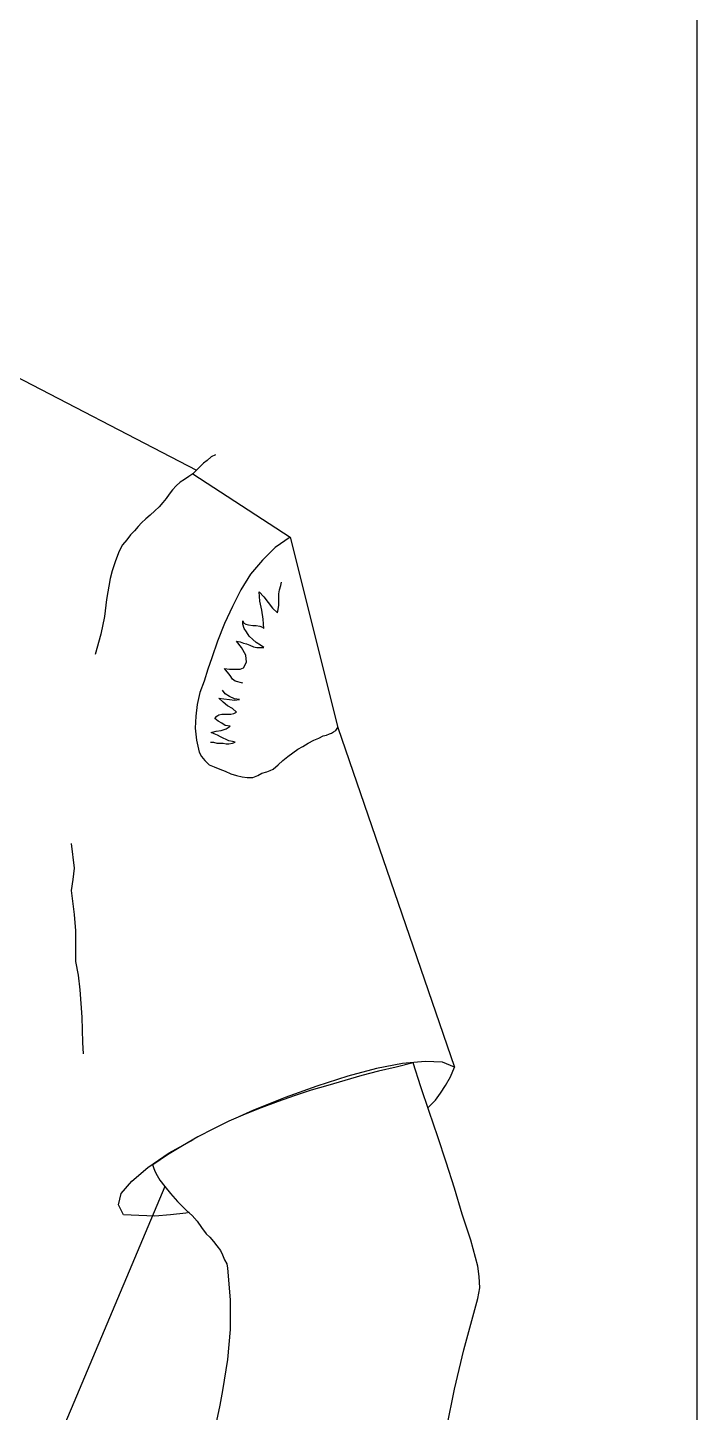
# Model space of a CAD drawing. Extents: x -3257 to 6743, y 13293 to 23293.
# Drawn here: x 6477 to 6743, y 16319 to 16868 of the extents above; entities that cross this region are included whole.
import ezdxf

# ---------------------------------------------------------------- set-up
doc = ezdxf.new("R2010")
doc.units = 0
doc.header["$LTSCALE"] = 1270
doc.header["$MEASUREMENT"] = 0
doc.layers.get('0').update_dxf_attribs({"linetype": 'CONTINUOUS'})

msp = doc.modelspace()

# ---------------------------------------------------------------- linework, layer by layer
at = {"linetype": 'Continuous'}
for p, q in [((6416.4, 16759.24), (6544.2, 16692.82)), ((6548.39, 16696.73), (6546.99, 16695.62)), ((6550.07, 16698.13), (6548.39, 16696.73)), ((6551.74, 16698.96), (6550.07, 16698.13)), ((6542.81, 16691.43), (6541.13, 16690.32)), ((6544.2, 16692.82), (6542.81, 16691.43)), ((6542.81, 16691.43), (6581.32, 16666.31)), ((6545.6, 16694.22), (6544.2, 16692.82)), ((6546.99, 16695.62), (6545.6, 16694.22)), ((6536.11, 16686.68), (6534.72, 16685.01)), ((6537.79, 16688.08), (6536.11, 16686.68)), ((6539.46, 16689.2), (6537.79, 16688.08)), ((6541.13, 16690.32), (6539.46, 16689.2)), ((6532.2, 16681.67), (6530.81, 16680)), ((6533.32, 16683.33), (6532.2, 16681.67)), ((6534.72, 16685.01), (6533.32, 16683.33)), ((6525.79, 16674.97), (6524.11, 16673.57)), ((6527.74, 16676.65), (6525.79, 16674.97)), ((6529.41, 16678.32), (6527.74, 16676.65)), ((6530.81, 16680), (6529.41, 16678.32)), ((6521.04, 16670.51), (6519.65, 16668.83)), ((6522.44, 16671.9), (6521.04, 16670.51)), ((6524.11, 16673.57), (6522.44, 16671.9)), ((6516.57, 16665.2), (6514.9, 16663.25)), ((6517.97, 16667.16), (6516.57, 16665.2)), ((6519.65, 16668.83), (6517.97, 16667.16)), ((6581.32, 16666.31), (6575.46, 16662.13)), ((6581.32, 16666.31), (6600.29, 16590.69)), ((6513.51, 16660.73), (6512.11, 16656.83)), ((6514.9, 16663.25), (6513.51, 16660.73)), ((6575.46, 16662.13), (6570.44, 16657.11)), ((6510.72, 16652.93), (6509.89, 16649.85)), ((6512.11, 16656.83), (6510.72, 16652.93)), ((6570.44, 16657.11), (6565.7, 16651.53)), ((6509.89, 16649.85), (6508.49, 16641.48)), ((6565.7, 16651.53), (6561.79, 16645.39)), ((6577.69, 16647.06), (6577.97, 16648.46)), ((6561.79, 16645.39), (6558.44, 16638.69)), ((6569.32, 16640.92), (6569.03, 16644.56)), ((6569.03, 16644.56), (6570.99, 16642.6)), ((6570.99, 16642.6), (6572.67, 16640.36)), ((6576.85, 16643.71), (6577.13, 16645.39)), ((6576.85, 16642.32), (6576.85, 16643.71)), ((6576.85, 16640.92), (6576.85, 16642.32)), ((6577.13, 16645.39), (6577.69, 16647.06)), ((6508.49, 16641.48), (6507.65, 16634.78)), ((6558.44, 16638.69), (6555.36, 16631.99)), ((6570.15, 16637.3), (6569.32, 16640.92)), ((6570.72, 16633.67), (6570.15, 16637.3)), ((6572.67, 16640.36), (6574.34, 16638.13)), ((6574.34, 16638.13), (6576.29, 16636.18)), ((6576.29, 16636.18), (6576.58, 16637.57)), ((6576.58, 16637.57), (6576.85, 16639.25)), ((6576.85, 16639.25), (6576.85, 16640.92)), ((6507.65, 16634.78), (6506.25, 16627.81)), ((6555.36, 16631.99), (6552.57, 16625.02)), ((6562.62, 16631.72), (6562.62, 16633.11)), ((6562.62, 16633.11), (6562.9, 16632.27)), ((6563.18, 16630.04), (6562.62, 16631.72)), ((6562.9, 16632.27), (6563.74, 16631.72)), ((6563.74, 16631.72), (6564.85, 16631.43)), ((6564.85, 16631.43), (6566.53, 16631.16)), ((6566.53, 16631.16), (6567.93, 16631.16)), ((6567.93, 16631.16), (6569.32, 16630.87)), ((6569.32, 16630.87), (6570.44, 16630.6)), ((6570.99, 16630.04), (6570.72, 16633.67)), ((6506.25, 16627.81), (6504.02, 16619.72)), ((6564.02, 16628.64), (6563.18, 16630.04)), ((6565.14, 16626.97), (6564.02, 16628.64)), ((6566.53, 16625.58), (6565.14, 16626.97)), ((6567.93, 16624.46), (6566.53, 16625.58)), ((6570.44, 16630.6), (6570.99, 16630.04)), ((6552.57, 16625.02), (6550.34, 16618.32)), ((6562.06, 16622.5), (6560.11, 16625.02)), ((6560.11, 16625.02), (6561.5, 16624.73)), ((6561.5, 16624.73), (6562.9, 16624.19)), ((6563.74, 16619.44), (6562.06, 16622.5)), ((6562.9, 16624.19), (6564.02, 16623.9)), ((6564.02, 16623.9), (6565.41, 16623.34)), ((6565.41, 16623.34), (6566.81, 16622.79)), ((6566.81, 16622.79), (6568.2, 16622.5)), ((6569.59, 16623.34), (6567.93, 16624.46)), ((6568.2, 16622.5), (6569.59, 16622.5)), ((6570.99, 16622.5), (6569.59, 16623.34)), ((6569.59, 16622.5), (6570.99, 16622.5)), ((6550.34, 16618.32), (6548.67, 16613.85)), ((6561.5, 16613.85), (6562.9, 16614.41)), ((6562.9, 16614.41), (6564.02, 16616.65)), ((6564.02, 16616.65), (6563.74, 16619.44)), ((6547.28, 16609.11), (6545.6, 16604.65)), ((6548.67, 16613.85), (6547.28, 16609.11)), ((6557.6, 16611.35), (6555.36, 16614.14)), ((6555.36, 16614.14), (6557.32, 16613.85)), ((6557.32, 16613.85), (6559.56, 16613.85)), ((6558.44, 16609.95), (6557.6, 16611.35)), ((6559.56, 16609.11), (6558.44, 16609.95)), ((6559.56, 16613.85), (6561.5, 16613.85)), ((6562.62, 16608.27), (6559.56, 16609.11)), ((6545.6, 16604.65), (6544.48, 16599.9)), ((6555.65, 16604.09), (6554.53, 16605.48)), ((6557.32, 16602.97), (6555.65, 16604.09)), ((6544.48, 16599.9), (6543.93, 16595.16)), ((6554.81, 16600.74), (6553.13, 16602.42)), ((6553.13, 16602.42), (6555.09, 16602.13)), ((6556.48, 16599.34), (6554.81, 16600.74)), ((6555.09, 16602.13), (6557.32, 16601.86)), ((6558.44, 16598.22), (6556.48, 16599.34)), ((6559.27, 16602.13), (6557.32, 16602.97)), ((6557.32, 16601.86), (6559.27, 16601.57)), ((6560.11, 16596.83), (6558.44, 16598.22)), ((6561.23, 16601.86), (6559.27, 16602.13)), ((6559.27, 16601.57), (6561.23, 16601.86)), ((6543.93, 16595.16), (6543.64, 16590.42)), ((6551.46, 16594.32), (6552.3, 16595.16)), ((6552.86, 16593.2), (6551.46, 16594.32)), ((6552.3, 16595.16), (6553.13, 16595.72)), ((6554.25, 16592.37), (6552.86, 16593.2)), ((6553.13, 16595.72), (6554.25, 16595.99)), ((6554.25, 16595.99), (6555.36, 16595.99)), ((6555.65, 16591.54), (6554.25, 16592.37)), ((6555.36, 16595.99), (6556.76, 16595.99)), ((6556.76, 16595.99), (6557.88, 16595.99)), ((6557.88, 16595.99), (6559, 16596.28)), ((6559, 16596.28), (6560.11, 16596.83)), ((6543.64, 16590.42), (6544.2, 16585.67)), ((6550.07, 16588.75), (6552.01, 16589.3)), ((6551.18, 16588.19), (6550.07, 16588.75)), ((6552.57, 16587.63), (6551.18, 16588.19)), ((6552.01, 16589.3), (6553.97, 16589.58)), ((6553.69, 16587.07), (6552.57, 16587.63)), ((6554.81, 16586.51), (6553.69, 16587.07)), ((6553.97, 16589.58), (6555.92, 16590.14)), ((6557.6, 16591.25), (6555.65, 16591.54)), ((6555.92, 16590.14), (6557.6, 16591.25)), ((6592.76, 16586.51), (6594.44, 16587.34)), ((6594.44, 16587.34), (6595.83, 16587.63)), ((6595.83, 16587.63), (6596.94, 16588.19)), ((6596.94, 16588.19), (6597.79, 16588.46)), ((6597.79, 16588.46), (6598.62, 16589.02)), ((6598.62, 16589.02), (6599.46, 16589.58)), ((6599.46, 16589.58), (6600.29, 16590.69)), ((6600.29, 16590.69), (6646.61, 16455.91)), ((6544.2, 16585.67), (6545.32, 16580.93)), ((6549.78, 16584.84), (6550.9, 16584.84)), ((6550.9, 16584.84), (6552.3, 16584.55)), ((6552.3, 16584.55), (6553.42, 16584.55)), ((6553.42, 16584.55), (6554.81, 16584.55)), ((6555.92, 16585.95), (6554.81, 16586.51)), ((6554.81, 16584.55), (6555.92, 16584.28)), ((6557.04, 16585.4), (6555.92, 16585.95)), ((6555.92, 16584.28), (6557.04, 16584.28)), ((6558.44, 16585.11), (6557.04, 16585.4)), ((6557.04, 16584.28), (6558.44, 16584.55)), ((6559.56, 16584.84), (6558.44, 16585.11)), ((6558.44, 16584.55), (6559.56, 16584.84)), ((6582.43, 16580.65), (6584.39, 16582.05)), ((6584.39, 16582.05), (6586.34, 16583.16)), ((6586.34, 16583.16), (6588.57, 16584.55)), ((6588.57, 16584.55), (6590.8, 16585.67)), ((6590.8, 16585.67), (6592.76, 16586.51)), ((6545.32, 16580.93), (6546.16, 16579.26)), ((6546.16, 16579.26), (6547.55, 16577.58)), ((6547.55, 16577.58), (6549.22, 16575.91)), ((6549.22, 16575.91), (6551.18, 16575.06)), ((6574.62, 16574.23), (6576.58, 16575.91)), ((6576.58, 16575.91), (6578.52, 16577.58)), ((6578.52, 16577.58), (6580.48, 16579.26)), ((6580.48, 16579.26), (6582.43, 16580.65)), ((6551.18, 16575.06), (6553.42, 16574.23)), ((6553.42, 16574.23), (6555.65, 16573.39)), ((6555.65, 16573.39), (6557.88, 16572.27)), ((6557.88, 16572.27), (6560.11, 16571.71)), ((6560.11, 16571.71), (6562.35, 16571.16)), ((6562.35, 16571.16), (6564.3, 16570.88)), ((6564.3, 16570.88), (6566.53, 16570.88)), ((6566.53, 16570.88), (6568.49, 16571.71)), ((6568.49, 16571.71), (6570.15, 16572.56)), ((6570.15, 16572.56), (6572.11, 16573.12)), ((6572.11, 16573.12), (6573.5, 16573.67)), ((6573.5, 16573.67), (6574.62, 16574.23)), ((6494.53, 16544.65), (6495.65, 16534.88)), ((6495.65, 16534.88), (6495.09, 16530.42)), ((6495.09, 16530.42), (6494.53, 16525.95)), ((6494.53, 16525.95), (6495.65, 16516.46)), ((6495.65, 16516.46), (6496.2, 16510.05)), ((6496.2, 16510.05), (6496.2, 16503.62)), ((6496.2, 16503.62), (6496.2, 16497.77)), ((6496.2, 16497.77), (6497.32, 16492.47)), ((6497.32, 16492.47), (6497.88, 16486.6)), ((6497.88, 16486.6), (6498.72, 16475.72)), ((6498.72, 16475.72), (6499, 16465.68)), ((6499, 16465.68), (6499.28, 16461.21)), ((6615.64, 16455.36), (6604.2, 16452.28)), ((6625.97, 16457.3), (6615.64, 16455.36)), ((6623.45, 16455.91), (6616.48, 16454.24)), ((6630.15, 16457.59), (6623.45, 16455.91)), ((6634.89, 16458.15), (6625.97, 16457.3)), ((6633.22, 16448.1), (6630.15, 16457.59)), ((6641.87, 16457.86), (6634.89, 16458.15)), ((6646.61, 16455.91), (6641.87, 16457.86)), ((6644.94, 16452.01), (6646.61, 16455.91)), ((6604.2, 16452.28), (6591.92, 16448.37)), ((6603.09, 16450.61), (6596.39, 16448.66)), ((6609.78, 16452.56), (6603.09, 16450.61)), ((6616.48, 16454.24), (6609.78, 16452.56)), ((6642.99, 16448.66), (6644.94, 16452.01)), ((6579.37, 16443.91), (6566.81, 16438.88)), ((6582.99, 16444.47), (6576.58, 16442.23)), ((6591.92, 16448.37), (6579.37, 16443.91)), ((6589.69, 16446.7), (6582.99, 16444.47)), ((6596.39, 16448.66), (6589.69, 16446.7)), ((6636.57, 16438.34), (6633.22, 16448.1)), ((6639.08, 16442.79), (6641.03, 16445.58)), ((6641.03, 16445.58), (6642.99, 16448.66)), ((6566.81, 16438.88), (6559.56, 16435.54)), ((6569.88, 16439.73), (6563.46, 16437.22)), ((6576.58, 16442.23), (6569.88, 16439.73)), ((6636.01, 16439.73), (6636.57, 16440.28)), ((6636.57, 16440.28), (6639.08, 16442.79)), ((6557.04, 16434.43), (6550.9, 16431.35)), ((6563.46, 16437.22), (6557.04, 16434.43)), ((6639.92, 16428.29), (6636.57, 16438.34)), ((6544.76, 16428.29), (6538.63, 16424.65)), ((6550.9, 16431.35), (6544.76, 16428.29)), ((6643.27, 16418.24), (6639.92, 16428.29)), ((6538.63, 16424.65), (6532.76, 16421.03)), ((6533.32, 16421.86), (6543.08, 16427.17)), ((6524.95, 16416.01), (6533.32, 16421.86)), ((6532.76, 16421.03), (6526.91, 16417.12)), ((6526.91, 16417.12), (6526.91, 16416.84)), ((6526.91, 16416.84), (6527.18, 16416.01)), ((6646.61, 16407.92), (6643.27, 16418.24)), ((6518.53, 16410.7), (6524.95, 16416.01)), ((6527.18, 16416.01), (6527.74, 16414.61)), ((6527.74, 16414.61), (6528.58, 16412.93)), ((6528.58, 16412.93), (6529.7, 16410.98)), ((6529.7, 16410.98), (6531.65, 16408.48)), ((6531.65, 16408.48), (6482.53, 16292.11)), ((6513.22, 16401.22), (6514.34, 16405.69)), ((6514.34, 16405.69), (6518.53, 16410.7)), ((6531.65, 16408.48), (6533.88, 16405.69)), ((6533.88, 16405.69), (6536.67, 16402.61)), ((6649.69, 16397.59), (6646.61, 16407.92)), ((6515.18, 16397.31), (6513.22, 16401.22)), ((6536.67, 16402.61), (6540.29, 16398.99)), ((6521.32, 16397.03), (6515.18, 16397.31)), ((6527.74, 16396.75), (6521.32, 16397.03)), ((6533.88, 16397.31), (6527.74, 16396.75)), ((6540.02, 16397.87), (6533.88, 16397.31)), ((6541.41, 16398.14), (6540.02, 16397.87)), ((6540.29, 16398.99), (6542.54, 16397.03)), ((6542.54, 16397.03), (6544.48, 16394.8)), ((6544.48, 16394.8), (6546.16, 16392.29)), ((6653.04, 16387.26), (6649.69, 16397.59)), ((6546.16, 16392.29), (6548.11, 16389.77)), ((6548.11, 16389.77), (6549.51, 16388.38)), ((6549.51, 16388.38), (6550.9, 16386.71)), ((6550.9, 16386.71), (6552.3, 16385.03)), ((6552.3, 16385.03), (6553.69, 16383.07)), ((6655.83, 16376.93), (6653.04, 16387.26)), ((6553.69, 16383.07), (6554.53, 16381.4)), ((6554.53, 16381.4), (6555.36, 16379.45)), ((6555.36, 16379.45), (6556.21, 16377.78)), ((6556.21, 16377.78), (6556.48, 16376.1)), ((6556.48, 16376.1), (6557.6, 16363.55)), ((6656.39, 16372.75), (6655.83, 16376.93)), ((6656.66, 16368.29), (6656.39, 16372.75)), ((6655.83, 16364.1), (6656.66, 16368.29)), ((6557.6, 16363.55), (6557.6, 16351.82)), ((6654.71, 16359.64), (6655.83, 16364.1)), ((6650.25, 16343.74), (6654.71, 16359.64)), ((6557.6, 16351.82), (6556.48, 16339.83)), ((6556.48, 16339.83), (6554.53, 16327.55)), ((6646.61, 16328.11), (6650.25, 16343.74)), ((6554.53, 16327.55), (6553.42, 16321.68)), ((6643.55, 16313.03), (6646.61, 16328.11)), ((6553.42, 16321.68), (6551.74, 16313.59))]:
    msp.add_line(p, q, dxfattribs=at)
msp.add_lwpolyline([(6742.93, 23292.84), (-3257.07, 23292.84), (-3257.07, 13292.84), (6742.93, 13292.84)], close=True, dxfattribs=at)

doc.saveas('drawing.dxf')
